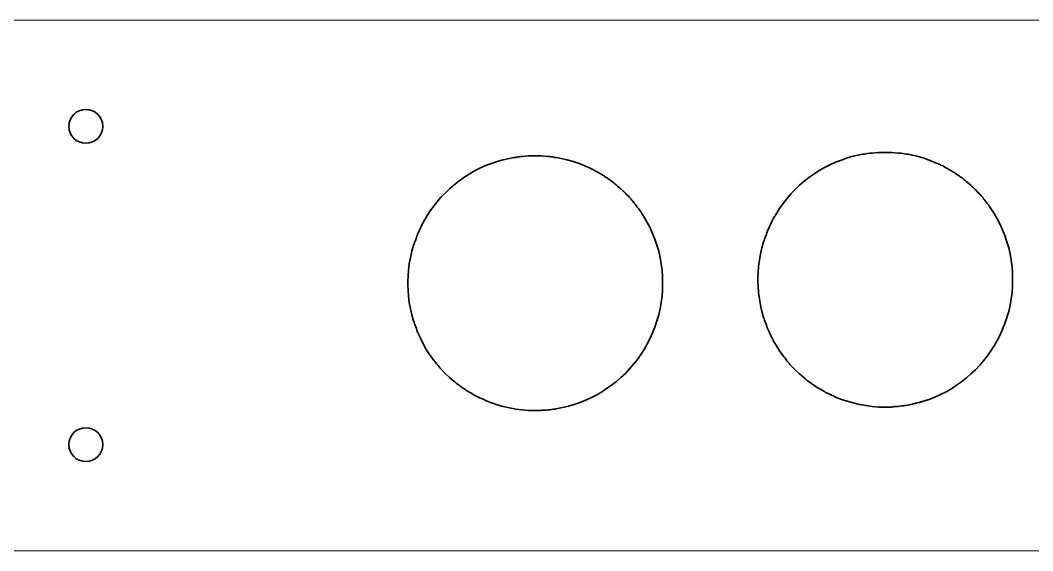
# Model space of a CAD drawing. Header units: millimetres. Extents: x 334 to 2107, y -1183 to 318.
# Drawn here: x 541 to 636.4, y 77.5 to 127.5 of the extents above; entities that cross this region are included whole.
import ezdxf

# ---------------------------------------------------------------- set-up
doc = ezdxf.new("R2010")
doc.units = ezdxf.units.MM
doc.header["$MEASUREMENT"] = 0
doc.layers.add('Layer 1', color=7, linetype='Continuous')

msp = doc.modelspace()

# ---------------------------------------------------------------- linework, layer by layer
at = {"layer": 'Layer 1', "color": 250, "lineweight": 18}
msp.add_lwpolyline([(363.2223, 77.5401), (731.2223, 77.5401), (731.2223, 127.5401), (363.2223, 127.5401), (363.2223, 77.5401)], close=True, dxfattribs=at)
at = {"layer": 'Layer 1', "lineweight": 35}
for points in [[(548.8224, 117.5401), (548.8224, 118.4238), (548.1061, 119.1401), (547.2224, 119.1401), (546.3387, 119.1401), (545.6224, 118.4238), (545.6224, 117.5401), (545.6224, 116.6564), (546.3387, 115.9401), (547.2224, 115.9401), (548.1061, 115.9401), (548.8224, 116.6564), (548.8224, 117.5401)], [(548.8224, 87.5401), (548.8224, 88.4238), (548.1061, 89.1401), (547.2224, 89.1401), (546.3387, 89.1401), (545.6224, 88.4238), (545.6224, 87.5401), (545.6224, 86.6564), (546.3387, 85.9401), (547.2224, 85.9401), (548.1061, 85.9401), (548.8224, 86.6564), (548.8224, 87.5401)]]:
    msp.add_open_spline(points, degree=3, knots=[0, 0, 0, 0, 0.25, 0.25, 0.25, 0.5, 0.5, 0.5, 0.75, 0.75, 0.75, 1, 1, 1, 1], dxfattribs=at)
at = {"layer": 'Layer 1', "color": 250, "lineweight": 35}
for points in [[(589.5753, 114.7554), (589.5753, 114.7554), (588.9348, 114.7554), (588.9348, 114.7554), (588.9348, 114.7554), (588.3343, 114.6953), (588.3343, 114.6953), (588.3343, 114.6953), (588.2143, 114.6953), (588.2143, 114.6953), (588.2143, 114.6953), (588.0741, 114.6753), (588.0741, 114.6753), (588.0741, 114.6753), (587.894, 114.6553), (587.894, 114.6553), (587.894, 114.6553), (587.7339, 114.6153), (587.7339, 114.6153), (587.7339, 114.6153), (587.5737, 114.5953), (587.5737, 114.5953), (587.5737, 114.5953), (587.4136, 114.5752), (587.4136, 114.5752), (587.4136, 114.5752), (587.2734, 114.5552), (587.2734, 114.5552), (587.2734, 114.5552), (587.1533, 114.5152), (587.1533, 114.5152), (587.1533, 114.5152), (586.5528, 114.3951), (586.5528, 114.3951), (586.5528, 114.3951), (585.9924, 114.235), (585.9924, 114.235), (585.9924, 114.235), (585.4519, 114.0348), (585.4519, 114.0348), (585.4519, 114.0348), (584.8914, 113.8346), (584.8914, 113.8346), (584.8914, 113.8346), (584.351, 113.5944), (584.351, 113.5944), (584.351, 113.5944), (583.8506, 113.3342), (583.8506, 113.3342), (583.8506, 113.3342), (583.3501, 113.034), (583.3501, 113.034), (583.3501, 113.034), (582.8497, 112.7137), (582.8497, 112.7137), (582.8497, 112.7137), (582.3693, 112.3734), (582.3693, 112.3734), (582.3693, 112.3734), (581.929, 112.0331), (581.929, 112.0331), (581.929, 112.0331), (581.4886, 111.6528), (581.4886, 111.6528), (581.4886, 111.6528), (581.0883, 111.2525), (581.0883, 111.2525), (581.0883, 111.2525), (580.6679, 110.8521), (580.6679, 110.8521), (580.6679, 110.8521), (580.2876, 110.3918), (580.2876, 110.3918), (580.2876, 110.3918), (579.9474, 109.9514), (579.9474, 109.9514), (579.9474, 109.9514), (579.607, 109.471), (579.607, 109.471), (579.607, 109.471), (579.3068, 108.9906), (579.3068, 108.9906), (579.3068, 108.9906), (579.2467, 108.8905), (579.2467, 108.8905), (579.2467, 108.8905), (579.1867, 108.7904), (579.1867, 108.7904), (579.1867, 108.7904), (579.1266, 108.7104), (579.1266, 108.7104), (579.1266, 108.7104), (579.0866, 108.6103), (579.0866, 108.6103), (579.0866, 108.6103), (579.0265, 108.5102), (579.0265, 108.5102), (579.0265, 108.5102), (578.9865, 108.4301), (578.9865, 108.4301), (578.9865, 108.4301), (578.9665, 108.4101), (578.9665, 108.4101), (578.9665, 108.4101), (578.9665, 108.3901), (578.9665, 108.3901), (578.9665, 108.3901), (578.9465, 108.3701), (578.9465, 108.3701), (578.9465, 108.3701), (578.9465, 108.3501), (578.9465, 108.3501), (578.9465, 108.3501), (578.9265, 108.3501), (578.9265, 108.3501), (578.9265, 108.3501), (578.9265, 108.33), (578.9265, 108.33), (578.9265, 108.33), (578.9064, 108.31), (578.9064, 108.31), (578.9064, 108.31), (578.9064, 108.29), (578.9064, 108.29), (578.9064, 108.29), (578.8864, 108.25), (578.8864, 108.25), (578.8864, 108.25), (578.8264, 108.1099), (578.8264, 108.1099), (578.8264, 108.1099), (578.7463, 107.9697), (578.7463, 107.9697), (578.7463, 107.9697), (578.6863, 107.8296), (578.6863, 107.8296), (578.6863, 107.8296), (578.6262, 107.6895), (578.6262, 107.6895), (578.6262, 107.6895), (578.5862, 107.5894), (578.5862, 107.5894), (578.5862, 107.5894), (578.5262, 107.4893), (578.5262, 107.4893), (578.5262, 107.4893), (578.5061, 107.4493), (578.5061, 107.4493), (578.5061, 107.4493), (578.4661, 107.3492), (578.4661, 107.3492), (578.4661, 107.3492), (578.4661, 107.3292), (578.4661, 107.3292), (578.4661, 107.3292), (578.406, 107.1891), (578.406, 107.1891), (578.406, 107.1891), (578.3661, 107.049), (578.3661, 107.049), (578.3661, 107.049), (578.3059, 106.8888), (578.3059, 106.8888), (578.3059, 106.8888), (578.2459, 106.7287), (578.2459, 106.7287), (578.2459, 106.7287), (578.1858, 106.5886), (578.1858, 106.5886), (578.1858, 106.5886), (578.1458, 106.4485), (578.1458, 106.4485), (578.1458, 106.4485), (578.1058, 106.3284), (578.1058, 106.3284), (578.1058, 106.3284), (577.9456, 105.7679), (577.9456, 105.7679), (577.9456, 105.7679), (577.8055, 105.1874), (577.8055, 105.1874), (577.8055, 105.1874), (577.7054, 104.5869), (577.7054, 104.5869), (577.7054, 104.5869), (577.6254, 103.9864), (577.6254, 103.9864), (577.6254, 103.9864), (577.5853, 103.3859), (577.5853, 103.3859), (577.5853, 103.3859), (577.5853, 103.2458), (577.5853, 103.2458), (577.5853, 103.2458), (577.5654, 103.1057), (577.5654, 103.1057), (577.5654, 103.1057), (577.5654, 102.9255), (577.5654, 102.9255), (577.5654, 102.9255), (577.5654, 102.7654), (577.5654, 102.7654), (577.5654, 102.7654), (577.5654, 102.5853), (577.5654, 102.5853), (577.5654, 102.5853), (577.5654, 102.4251), (577.5654, 102.4251), (577.5654, 102.4251), (577.5853, 102.285), (577.5853, 102.285), (577.5853, 102.285), (577.5853, 102.1449), (577.5853, 102.1449), (577.5853, 102.1449), (577.6254, 101.5444), (577.6254, 101.5444), (577.6254, 101.5444), (577.7054, 100.9439), (577.7054, 100.9439), (577.7054, 100.9439), (577.8055, 100.3434), (577.8055, 100.3434), (577.8055, 100.3434), (577.9456, 99.7629), (577.9456, 99.7629), (577.9456, 99.7629), (578.1058, 99.2024), (578.1058, 99.2024), (578.1058, 99.2024), (578.1458, 99.0823), (578.1458, 99.0823), (578.1458, 99.0823), (578.1858, 98.9422), (578.1858, 98.9422), (578.1858, 98.9422), (578.2459, 98.7821), (578.2459, 98.7821), (578.2459, 98.7821), (578.3059, 98.642), (578.3059, 98.642), (578.3059, 98.642), (578.3661, 98.4818), (578.3661, 98.4818), (578.3661, 98.4818), (578.406, 98.3417), (578.406, 98.3417), (578.406, 98.3417), (578.4461, 98.2416), (578.4461, 98.2416), (578.4461, 98.2416), (578.4861, 98.1416), (578.4861, 98.1416), (578.4861, 98.1416), (578.5061, 98.1215), (578.5061, 98.1215), (578.5061, 98.1215), (578.5061, 98.0815), (578.5061, 98.0815), (578.5061, 98.0815), (578.5262, 98.0615), (578.5262, 98.0615), (578.5262, 98.0615), (578.5262, 98.0415), (578.5262, 98.0415), (578.5262, 98.0415), (578.5461, 98.0014), (578.5461, 98.0014), (578.5461, 98.0014), (578.5662, 97.9814), (578.5662, 97.9814), (578.5662, 97.9814), (578.5662, 97.9614), (578.5662, 97.9614), (578.5662, 97.9614), (578.5862, 97.9414), (578.5862, 97.9414), (578.5862, 97.9414), (578.6262, 97.8413), (578.6262, 97.8413), (578.6262, 97.8413), (578.6863, 97.7012), (578.6863, 97.7012), (578.6863, 97.7012), (578.7463, 97.5611), (578.7463, 97.5611), (578.7463, 97.5611), (578.8264, 97.421), (578.8264, 97.421), (578.8264, 97.421), (578.8864, 97.2808), (578.8864, 97.2808), (578.8864, 97.2808), (578.9665, 97.1407), (578.9665, 97.1407), (578.9665, 97.1407), (579.0065, 97.0406), (579.0065, 97.0406), (579.0065, 97.0406), (579.3068, 96.5202), (579.3068, 96.5202), (579.3068, 96.5202), (579.607, 96.0398), (579.607, 96.0398), (579.607, 96.0398), (579.9474, 95.5794), (579.9474, 95.5794), (579.9474, 95.5794), (580.0274, 95.4793), (580.0274, 95.4793), (580.0274, 95.4793), (580.1075, 95.3793), (580.1075, 95.3793), (580.1075, 95.3793), (580.2075, 95.2592), (580.2075, 95.2592), (580.2075, 95.2592), (580.3076, 95.119), (580.3076, 95.119), (580.3076, 95.119), (580.4077, 94.9989), (580.4077, 94.9989), (580.4077, 94.9989), (580.5078, 94.8788), (580.5078, 94.8788), (580.5078, 94.8788), (580.5879, 94.7788), (580.5879, 94.7788), (580.5879, 94.7788), (580.6679, 94.6787), (580.6679, 94.6787), (580.6679, 94.6787), (581.0883, 94.2583), (581.0883, 94.2583), (581.0883, 94.2583), (581.4886, 93.878), (581.4886, 93.878), (581.4886, 93.878), (581.929, 93.4977), (581.929, 93.4977), (581.929, 93.4977), (582.029, 93.4176), (582.029, 93.4176), (582.029, 93.4176), (582.1291, 93.3376), (582.1291, 93.3376), (582.1291, 93.3376), (582.2492, 93.2375), (582.2492, 93.2375), (582.2492, 93.2375), (582.3893, 93.1374), (582.3893, 93.1374), (582.3893, 93.1374), (582.5094, 93.0573), (582.5094, 93.0573), (582.5094, 93.0573), (582.6496, 92.9572), (582.6496, 92.9572), (582.6496, 92.9572), (582.7496, 92.8772), (582.7496, 92.8772), (582.7496, 92.8772), (582.8497, 92.8171), (582.8497, 92.8171), (582.8497, 92.8171), (582.9699, 92.7371), (582.9699, 92.7371), (582.9699, 92.7371), (583.0699, 92.657), (583.0699, 92.657), (583.0699, 92.657), (583.21, 92.5769), (583.21, 92.5769), (583.21, 92.5769), (583.3501, 92.4969), (583.3501, 92.4969), (583.3501, 92.4969), (583.4903, 92.4168), (583.4903, 92.4168), (583.4903, 92.4168), (583.6304, 92.3367), (583.6304, 92.3367), (583.6304, 92.3367), (583.7104, 92.2767), (583.7104, 92.2767), (583.7104, 92.2767), (583.7905, 92.2366), (583.7905, 92.2366), (583.7905, 92.2366), (583.8906, 92.1766), (583.8906, 92.1766), (583.8906, 92.1766), (583.9506, 92.1366), (583.9506, 92.1366), (583.9506, 92.1366), (584.0908, 92.0765), (584.0908, 92.0765), (584.0908, 92.0765), (584.2109, 92.0165), (584.2109, 92.0165), (584.2109, 92.0165), (584.371, 91.9364), (584.371, 91.9364), (584.371, 91.9364), (584.5111, 91.8763), (584.5111, 91.8763), (584.5111, 91.8763), (584.6512, 91.8163), (584.6512, 91.8163), (584.6512, 91.8163), (584.7913, 91.7562), (584.7913, 91.7562), (584.7913, 91.7562), (584.8914, 91.6962), (584.8914, 91.6962), (584.8914, 91.6962), (585.4519, 91.476), (585.4519, 91.476), (585.4519, 91.476), (585.9924, 91.2959), (585.9924, 91.2959), (585.9924, 91.2959), (586.5528, 91.1357), (586.5528, 91.1357), (586.5528, 91.1357), (587.1533, 90.9956), (587.1533, 90.9956), (587.1533, 90.9956), (587.7339, 90.8955), (587.7339, 90.8955), (587.7339, 90.8955), (588.3343, 90.8155), (588.3343, 90.8155), (588.3343, 90.8155), (588.9348, 90.7554), (588.9348, 90.7554), (588.9348, 90.7554), (589.0749, 90.7554), (589.0749, 90.7554), (589.0749, 90.7554), (589.235, 90.7554), (589.235, 90.7554), (589.235, 90.7554), (589.3952, 90.7554), (589.3952, 90.7554), (589.3952, 90.7554), (589.5553, 90.7554), (589.5553, 90.7554), (589.5553, 90.7554), (589.7355, 90.7554), (589.7355, 90.7554), (589.7355, 90.7554), (589.8956, 90.7554), (589.8956, 90.7554), (589.8956, 90.7554), (589.9957, 90.7554), (589.9957, 90.7554), (589.9957, 90.7554), (590.1159, 90.7554), (590.1159, 90.7554), (590.1159, 90.7554), (590.2159, 90.7754), (590.2159, 90.7754), (590.2159, 90.7754), (590.276, 90.7754), (590.276, 90.7754), (590.276, 90.7754), (590.396, 90.7754), (590.396, 90.7754), (590.396, 90.7754), (590.4561, 90.7954), (590.4561, 90.7954), (590.4561, 90.7954), (590.6162, 90.7954), (590.6162, 90.7954), (590.6162, 90.7954), (590.7963, 90.8155), (590.7963, 90.8155), (590.7963, 90.8155), (590.9565, 90.8355), (590.9565, 90.8355), (590.9565, 90.8355), (591.1166, 90.8555), (591.1166, 90.8555), (591.1166, 90.8555), (591.2767, 90.8755), (591.2767, 90.8755), (591.2767, 90.8755), (591.3969, 90.8955), (591.3969, 90.8955), (591.3969, 90.8955), (591.4969, 90.8955), (591.4969, 90.8955), (591.4969, 90.8955), (591.5169, 90.9155), (591.5169, 90.9155), (591.5169, 90.9155), (591.6571, 90.9356), (591.6571, 90.9356), (591.6571, 90.9356), (591.8172, 90.9756), (591.8172, 90.9756), (591.8172, 90.9756), (591.9773, 90.9956), (591.9773, 90.9956), (591.9773, 90.9956), (592.1375, 91.0356), (592.1375, 91.0356), (592.1375, 91.0356), (592.2976, 91.0757), (592.2976, 91.0757), (592.2976, 91.0757), (592.4177, 91.0957), (592.4177, 91.0957), (592.4177, 91.0957), (592.5378, 91.1357), (592.5378, 91.1357), (592.5378, 91.1357), (592.6979, 91.1758), (592.6979, 91.1758), (592.6979, 91.1758), (592.798, 91.1958), (592.798, 91.1958), (592.798, 91.1958), (592.9181, 91.2358), (592.9181, 91.2358), (592.9181, 91.2358), (593.0182, 91.2558), (593.0182, 91.2558), (593.0182, 91.2558), (593.1384, 91.2959), (593.1384, 91.2959), (593.1384, 91.2959), (593.6988, 91.476), (593.6988, 91.476), (593.6988, 91.476), (594.2392, 91.6962), (594.2392, 91.6962), (594.2392, 91.6962), (594.7596, 91.9364), (594.7596, 91.9364), (594.7596, 91.9364), (595.3001, 92.1966), (595.3001, 92.1966), (595.3001, 92.1966), (595.8005, 92.4768), (595.8005, 92.4768), (595.8005, 92.4768), (596.2809, 92.8171), (596.2809, 92.8171), (596.2809, 92.8171), (596.7413, 93.1374), (596.7413, 93.1374), (596.7413, 93.1374), (597.2217, 93.4977), (597.2217, 93.4977), (597.2217, 93.4977), (597.6421, 93.878), (597.6421, 93.878), (597.6421, 93.878), (598.0625, 94.2583), (598.0625, 94.2583), (598.0625, 94.2583), (598.4627, 94.6787), (598.4627, 94.6787), (598.4627, 94.6787), (598.823, 95.119), (598.823, 95.119), (598.823, 95.119), (599.2034, 95.5794), (599.2034, 95.5794), (599.2034, 95.5794), (599.5236, 96.0398), (599.5236, 96.0398), (599.5236, 96.0398), (599.8439, 96.5202), (599.8439, 96.5202), (599.8439, 96.5202), (600.1242, 97.0406), (600.1242, 97.0406), (600.1242, 97.0406), (600.3843, 97.5611), (600.3843, 97.5611), (600.3843, 97.5611), (600.6245, 98.0815), (600.6245, 98.0815), (600.6245, 98.0815), (600.8447, 98.622), (600.8447, 98.622), (600.8447, 98.622), (601.0249, 99.2024), (601.0249, 99.2024), (601.0249, 99.2024), (601.205, 99.7629), (601.205, 99.7629), (601.205, 99.7629), (601.3451, 100.3434), (601.3451, 100.3434), (601.3451, 100.3434), (601.4452, 100.9439), (601.4452, 100.9439), (601.4452, 100.9439), (601.5253, 101.5444), (601.5253, 101.5444), (601.5253, 101.5444), (601.5654, 102.1449), (601.5654, 102.1449), (601.5654, 102.1449), (601.5654, 102.285), (601.5654, 102.285), (601.5654, 102.285), (601.5654, 102.4251), (601.5654, 102.4251), (601.5654, 102.4251), (601.5654, 102.5853), (601.5654, 102.5853), (601.5654, 102.5853), (601.5654, 102.7654), (601.5654, 102.7654), (601.5654, 102.7654), (601.5654, 102.9255), (601.5654, 102.9255), (601.5654, 102.9255), (601.5654, 103.1057), (601.5654, 103.1057), (601.5654, 103.1057), (601.5654, 103.2458), (601.5654, 103.2458), (601.5654, 103.2458), (601.5654, 103.3859), (601.5654, 103.3859), (601.5654, 103.3859), (601.5253, 103.9864), (601.5253, 103.9864), (601.5253, 103.9864), (601.4452, 104.5869), (601.4452, 104.5869), (601.4452, 104.5869), (601.3451, 105.1874), (601.3451, 105.1874), (601.3451, 105.1874), (601.205, 105.7679), (601.205, 105.7679), (601.205, 105.7679), (601.0249, 106.3284), (601.0249, 106.3284), (601.0249, 106.3284), (600.8447, 106.9089), (600.8447, 106.9089), (600.8447, 106.9089), (600.6245, 107.4493), (600.6245, 107.4493), (600.6245, 107.4493), (600.3843, 107.9697), (600.3843, 107.9697), (600.3843, 107.9697), (600.1242, 108.4902), (600.1242, 108.4902), (600.1242, 108.4902), (599.8439, 108.9906), (599.8439, 108.9906), (599.8439, 108.9906), (599.5236, 109.471), (599.5236, 109.471), (599.5236, 109.471), (599.4436, 109.5711), (599.4436, 109.5711), (599.4436, 109.5711), (599.3635, 109.6912), (599.3635, 109.6912), (599.3635, 109.6912), (599.2834, 109.8113), (599.2834, 109.8113), (599.2834, 109.8113), (599.1833, 109.9314), (599.1833, 109.9314), (599.1833, 109.9314), (599.0833, 110.0715), (599.0833, 110.0715), (599.0833, 110.0715), (598.9832, 110.1916), (598.9832, 110.1916), (598.9832, 110.1916), (598.9031, 110.3117), (598.9031, 110.3117), (598.9031, 110.3117), (598.823, 110.3918), (598.823, 110.3918), (598.823, 110.3918), (598.763, 110.4918), (598.763, 110.4918), (598.763, 110.4918), (598.6629, 110.5919), (598.6629, 110.5919), (598.6629, 110.5919), (598.5628, 110.712), (598.5628, 110.712), (598.5628, 110.712), (598.4627, 110.8321), (598.4627, 110.8321), (598.4627, 110.8321), (598.3426, 110.9522), (598.3426, 110.9522), (598.3426, 110.9522), (598.2426, 111.0523), (598.2426, 111.0523), (598.2426, 111.0523), (598.1825, 111.1324), (598.1825, 111.1324), (598.1825, 111.1324), (598.1024, 111.2124), (598.1024, 111.2124), (598.1024, 111.2124), (598.1024, 111.2124), (598.1024, 111.2124), (598.1024, 111.2124), (598.0824, 111.2325), (598.0824, 111.2325), (598.0824, 111.2325), (598.0625, 111.2325), (598.0625, 111.2325), (598.0625, 111.2325), (598.0424, 111.2525), (598.0424, 111.2525), (598.0424, 111.2525), (598.0224, 111.2725), (598.0224, 111.2725), (598.0224, 111.2725), (598.0224, 111.2925), (598.0224, 111.2925), (598.0224, 111.2925), (598.0024, 111.3125), (598.0024, 111.3125), (598.0024, 111.3125), (597.9823, 111.3325), (597.9823, 111.3325), (597.9823, 111.3325), (597.9023, 111.3926), (597.9023, 111.3926), (597.9023, 111.3926), (597.8222, 111.4727), (597.8222, 111.4727), (597.8222, 111.4727), (597.7422, 111.5527), (597.7422, 111.5527), (597.7422, 111.5527), (597.6621, 111.6328), (597.6621, 111.6328), (597.6621, 111.6328), (597.5821, 111.6928), (597.5821, 111.6928), (597.5821, 111.6928), (597.542, 111.7329), (597.542, 111.7329), (597.542, 111.7329), (597.4619, 111.8129), (597.4619, 111.8129), (597.4619, 111.8129), (597.4419, 111.8129), (597.4419, 111.8129), (597.4419, 111.8129), (597.3218, 111.913), (597.3218, 111.913), (597.3218, 111.913), (597.2017, 112.0131), (597.2017, 112.0131), (597.2017, 112.0131), (597.0816, 112.1332), (597.0816, 112.1332), (597.0816, 112.1332), (596.9615, 112.2133), (596.9615, 112.2133), (596.9615, 112.2133), (596.8414, 112.3134), (596.8414, 112.3134), (596.8414, 112.3134), (596.7413, 112.3734), (596.7413, 112.3734), (596.7413, 112.3734), (596.6412, 112.4535), (596.6412, 112.4535), (596.6412, 112.4535), (596.5411, 112.5335), (596.5411, 112.5335), (596.5411, 112.5335), (596.401, 112.6136), (596.401, 112.6136), (596.401, 112.6136), (596.2809, 112.7137), (596.2809, 112.7137), (596.2809, 112.7137), (596.1408, 112.7938), (596.1408, 112.7938), (596.1408, 112.7938), (596.0207, 112.8938), (596.0207, 112.8938), (596.0207, 112.8938), (595.9406, 112.9339), (595.9406, 112.9339), (595.9406, 112.9339), (595.8406, 112.9939), (595.8406, 112.9939), (595.8406, 112.9939), (595.7405, 113.054), (595.7405, 113.054), (595.7405, 113.054), (595.7004, 113.094), (595.7004, 113.094), (595.7004, 113.094), (595.5603, 113.1541), (595.5603, 113.1541), (595.5603, 113.1541), (595.4202, 113.2341), (595.4202, 113.2341), (595.4202, 113.2341), (595.2801, 113.3142), (595.2801, 113.3142), (595.2801, 113.3142), (595.14, 113.3943), (595.14, 113.3943), (595.14, 113.3943), (594.9998, 113.4743), (594.9998, 113.4743), (594.9998, 113.4743), (594.9198, 113.5144), (594.9198, 113.5144), (594.9198, 113.5144), (594.8197, 113.5544), (594.8197, 113.5544), (594.8197, 113.5544), (594.7997, 113.5744), (594.7997, 113.5744), (594.7997, 113.5744), (594.7797, 113.5944), (594.7797, 113.5944), (594.7797, 113.5944), (594.7396, 113.5944), (594.7396, 113.5944), (594.7396, 113.5944), (594.7197, 113.6144), (594.7197, 113.6144), (594.7197, 113.6144), (594.6796, 113.6345), (594.6796, 113.6345), (594.6796, 113.6345), (594.6596, 113.6345), (594.6596, 113.6345), (594.6596, 113.6345), (594.6395, 113.6545), (594.6395, 113.6545), (594.6395, 113.6545), (594.5995, 113.6545), (594.5995, 113.6545), (594.5995, 113.6545), (594.5194, 113.6945), (594.5194, 113.6945), (594.5194, 113.6945), (594.3793, 113.7546), (594.3793, 113.7546), (594.3793, 113.7546), (594.2392, 113.8146), (594.2392, 113.8146), (594.2392, 113.8146), (594.0791, 113.8747), (594.0791, 113.8747), (594.0791, 113.8747), (593.939, 113.9347), (593.939, 113.9347), (593.939, 113.9347), (593.7988, 113.9948), (593.7988, 113.9948), (593.7988, 113.9948), (593.6988, 114.0348), (593.6988, 114.0348), (593.6988, 114.0348), (593.1384, 114.235), (593.1384, 114.235), (593.1384, 114.235), (592.5578, 114.3951), (592.5578, 114.3951), (592.5578, 114.3951), (591.9973, 114.5152), (591.9973, 114.5152), (591.9973, 114.5152), (591.8772, 114.5552), (591.8772, 114.5552), (591.8772, 114.5552), (591.7171, 114.5752), (591.7171, 114.5752), (591.7171, 114.5752), (591.557, 114.5953), (591.557, 114.5953), (591.557, 114.5953), (591.3969, 114.6153), (591.3969, 114.6153), (591.3969, 114.6153), (591.2368, 114.6553), (591.2368, 114.6553), (591.2368, 114.6553), (591.0767, 114.6753), (591.0767, 114.6753), (591.0767, 114.6753), (590.9365, 114.6953), (590.9365, 114.6953), (590.9365, 114.6953), (590.7963, 114.6953), (590.7963, 114.6953), (590.7963, 114.6953), (590.1758, 114.7554), (590.1758, 114.7554), (590.1758, 114.7554), (589.5753, 114.7554), (589.5753, 114.7554)], [(622.5544, 115.0857), (622.5544, 115.0857), (621.9139, 115.0857), (621.9139, 115.0857), (621.9139, 115.0857), (621.3134, 115.0256), (621.3134, 115.0256), (621.3134, 115.0256), (621.1934, 115.0256), (621.1934, 115.0256), (621.1934, 115.0256), (621.0532, 115.0056), (621.0532, 115.0056), (621.0532, 115.0056), (620.8731, 114.9856), (620.8731, 114.9856), (620.8731, 114.9856), (620.713, 114.9456), (620.713, 114.9456), (620.713, 114.9456), (620.5528, 114.9256), (620.5528, 114.9256), (620.5528, 114.9256), (620.3927, 114.9055), (620.3927, 114.9055), (620.3927, 114.9055), (620.2525, 114.8855), (620.2525, 114.8855), (620.2525, 114.8855), (620.1324, 114.8455), (620.1324, 114.8455), (620.1324, 114.8455), (619.5319, 114.7254), (619.5319, 114.7254), (619.5319, 114.7254), (618.9715, 114.5653), (618.9715, 114.5653), (618.9715, 114.5653), (618.431, 114.3651), (618.431, 114.3651), (618.431, 114.3651), (617.8705, 114.1649), (617.8705, 114.1649), (617.8705, 114.1649), (617.3301, 113.9247), (617.3301, 113.9247), (617.3301, 113.9247), (616.8297, 113.6645), (616.8297, 113.6645), (616.8297, 113.6645), (616.3292, 113.3643), (616.3292, 113.3643), (616.3292, 113.3643), (615.8288, 113.044), (615.8288, 113.044), (615.8288, 113.044), (615.3484, 112.7037), (615.3484, 112.7037), (615.3484, 112.7037), (614.9081, 112.3634), (614.9081, 112.3634), (614.9081, 112.3634), (614.4677, 111.9831), (614.4677, 111.9831), (614.4677, 111.9831), (614.0674, 111.5828), (614.0674, 111.5828), (614.0674, 111.5828), (613.647, 111.1824), (613.647, 111.1824), (613.647, 111.1824), (613.2667, 110.7221), (613.2667, 110.7221), (613.2667, 110.7221), (612.9265, 110.2817), (612.9265, 110.2817), (612.9265, 110.2817), (612.5861, 109.8013), (612.5861, 109.8013), (612.5861, 109.8013), (612.2859, 109.3209), (612.2859, 109.3209), (612.2859, 109.3209), (612.2258, 109.2208), (612.2258, 109.2208), (612.2258, 109.2208), (612.1658, 109.1207), (612.1658, 109.1207), (612.1658, 109.1207), (612.1057, 109.0407), (612.1057, 109.0407), (612.1057, 109.0407), (612.0657, 108.9406), (612.0657, 108.9406), (612.0657, 108.9406), (612.0056, 108.8405), (612.0056, 108.8405), (612.0056, 108.8405), (611.9656, 108.7604), (611.9656, 108.7604), (611.9656, 108.7604), (611.9456, 108.7404), (611.9456, 108.7404), (611.9456, 108.7404), (611.9456, 108.7204), (611.9456, 108.7204), (611.9456, 108.7204), (611.9256, 108.7004), (611.9256, 108.7004), (611.9256, 108.7004), (611.9256, 108.6804), (611.9256, 108.6804), (611.9256, 108.6804), (611.9056, 108.6804), (611.9056, 108.6804), (611.9056, 108.6804), (611.9056, 108.6603), (611.9056, 108.6603), (611.9056, 108.6603), (611.8855, 108.6403), (611.8855, 108.6403), (611.8855, 108.6403), (611.8855, 108.6203), (611.8855, 108.6203), (611.8855, 108.6203), (611.8655, 108.5803), (611.8655, 108.5803), (611.8655, 108.5803), (611.8055, 108.4402), (611.8055, 108.4402), (611.8055, 108.4402), (611.7254, 108.3), (611.7254, 108.3), (611.7254, 108.3), (611.6654, 108.1599), (611.6654, 108.1599), (611.6654, 108.1599), (611.6053, 108.0198), (611.6053, 108.0198), (611.6053, 108.0198), (611.5653, 107.9197), (611.5653, 107.9197), (611.5653, 107.9197), (611.5053, 107.8196), (611.5053, 107.8196), (611.5053, 107.8196), (611.4852, 107.7796), (611.4852, 107.7796), (611.4852, 107.7796), (611.4452, 107.6795), (611.4452, 107.6795), (611.4452, 107.6795), (611.4452, 107.6595), (611.4452, 107.6595), (611.4452, 107.6595), (611.3851, 107.5194), (611.3851, 107.5194), (611.3851, 107.5194), (611.3452, 107.3793), (611.3452, 107.3793), (611.3452, 107.3793), (611.285, 107.2191), (611.285, 107.2191), (611.285, 107.2191), (611.225, 107.059), (611.225, 107.059), (611.225, 107.059), (611.1649, 106.9189), (611.1649, 106.9189), (611.1649, 106.9189), (611.1249, 106.7788), (611.1249, 106.7788), (611.1249, 106.7788), (611.0849, 106.6587), (611.0849, 106.6587), (611.0849, 106.6587), (610.9247, 106.0982), (610.9247, 106.0982), (610.9247, 106.0982), (610.7846, 105.5177), (610.7846, 105.5177), (610.7846, 105.5177), (610.6845, 104.9172), (610.6845, 104.9172), (610.6845, 104.9172), (610.6045, 104.3167), (610.6045, 104.3167), (610.6045, 104.3167), (610.5644, 103.7162), (610.5644, 103.7162), (610.5644, 103.7162), (610.5644, 103.5761), (610.5644, 103.5761), (610.5644, 103.5761), (610.5445, 103.436), (610.5445, 103.436), (610.5445, 103.436), (610.5445, 103.2558), (610.5445, 103.2558), (610.5445, 103.2558), (610.5445, 103.0957), (610.5445, 103.0957), (610.5445, 103.0957), (610.5445, 102.9156), (610.5445, 102.9156), (610.5445, 102.9156), (610.5445, 102.7554), (610.5445, 102.7554), (610.5445, 102.7554), (610.5644, 102.6153), (610.5644, 102.6153), (610.5644, 102.6153), (610.5644, 102.4752), (610.5644, 102.4752), (610.5644, 102.4752), (610.6045, 101.8747), (610.6045, 101.8747), (610.6045, 101.8747), (610.6845, 101.2742), (610.6845, 101.2742), (610.6845, 101.2742), (610.7846, 100.6737), (610.7846, 100.6737), (610.7846, 100.6737), (610.9247, 100.0932), (610.9247, 100.0932), (610.9247, 100.0932), (611.0849, 99.5327), (611.0849, 99.5327), (611.0849, 99.5327), (611.1249, 99.4126), (611.1249, 99.4126), (611.1249, 99.4126), (611.1649, 99.2725), (611.1649, 99.2725), (611.1649, 99.2725), (611.225, 99.1124), (611.225, 99.1124), (611.225, 99.1124), (611.285, 98.9723), (611.285, 98.9723), (611.285, 98.9723), (611.3452, 98.8121), (611.3452, 98.8121), (611.3452, 98.8121), (611.3851, 98.672), (611.3851, 98.672), (611.3851, 98.672), (611.4252, 98.5719), (611.4252, 98.5719), (611.4252, 98.5719), (611.4652, 98.4719), (611.4652, 98.4719), (611.4652, 98.4719), (611.4852, 98.4518), (611.4852, 98.4518), (611.4852, 98.4518), (611.4852, 98.4118), (611.4852, 98.4118), (611.4852, 98.4118), (611.5053, 98.3918), (611.5053, 98.3918), (611.5053, 98.3918), (611.5053, 98.3718), (611.5053, 98.3718), (611.5053, 98.3718), (611.5252, 98.3317), (611.5252, 98.3317), (611.5252, 98.3317), (611.5453, 98.3117), (611.5453, 98.3117), (611.5453, 98.3117), (611.5453, 98.2917), (611.5453, 98.2917), (611.5453, 98.2917), (611.5653, 98.2717), (611.5653, 98.2717), (611.5653, 98.2717), (611.6053, 98.1716), (611.6053, 98.1716), (611.6053, 98.1716), (611.6654, 98.0315), (611.6654, 98.0315), (611.6654, 98.0315), (611.7254, 97.8914), (611.7254, 97.8914), (611.7254, 97.8914), (611.8055, 97.7513), (611.8055, 97.7513), (611.8055, 97.7513), (611.8655, 97.6111), (611.8655, 97.6111), (611.8655, 97.6111), (611.9456, 97.471), (611.9456, 97.471), (611.9456, 97.471), (611.9856, 97.3709), (611.9856, 97.3709), (611.9856, 97.3709), (612.2859, 96.8505), (612.2859, 96.8505), (612.2859, 96.8505), (612.5861, 96.3701), (612.5861, 96.3701), (612.5861, 96.3701), (612.9265, 95.9097), (612.9265, 95.9097), (612.9265, 95.9097), (613.0065, 95.8096), (613.0065, 95.8096), (613.0065, 95.8096), (613.0866, 95.7096), (613.0866, 95.7096), (613.0866, 95.7096), (613.1866, 95.5895), (613.1866, 95.5895), (613.1866, 95.5895), (613.2867, 95.4493), (613.2867, 95.4493), (613.2867, 95.4493), (613.3868, 95.3292), (613.3868, 95.3292), (613.3868, 95.3292), (613.4869, 95.2091), (613.4869, 95.2091), (613.4869, 95.2091), (613.567, 95.1091), (613.567, 95.1091), (613.567, 95.1091), (613.647, 95.009), (613.647, 95.009), (613.647, 95.009), (614.0674, 94.5886), (614.0674, 94.5886), (614.0674, 94.5886), (614.4677, 94.2083), (614.4677, 94.2083), (614.4677, 94.2083), (614.9081, 93.828), (614.9081, 93.828), (614.9081, 93.828), (615.0081, 93.7479), (615.0081, 93.7479), (615.0081, 93.7479), (615.1082, 93.6679), (615.1082, 93.6679), (615.1082, 93.6679), (615.2283, 93.5678), (615.2283, 93.5678), (615.2283, 93.5678), (615.3684, 93.4677), (615.3684, 93.4677), (615.3684, 93.4677), (615.4885, 93.3876), (615.4885, 93.3876), (615.4885, 93.3876), (615.6287, 93.2875), (615.6287, 93.2875), (615.6287, 93.2875), (615.7287, 93.2075), (615.7287, 93.2075), (615.7287, 93.2075), (615.8288, 93.1474), (615.8288, 93.1474), (615.8288, 93.1474), (615.949, 93.0674), (615.949, 93.0674), (615.949, 93.0674), (616.049, 92.9873), (616.049, 92.9873), (616.049, 92.9873), (616.1891, 92.9072), (616.1891, 92.9072), (616.1891, 92.9072), (616.3292, 92.8272), (616.3292, 92.8272), (616.3292, 92.8272), (616.4694, 92.7471), (616.4694, 92.7471), (616.4694, 92.7471), (616.6095, 92.667), (616.6095, 92.667), (616.6095, 92.667), (616.6895, 92.607), (616.6895, 92.607), (616.6895, 92.607), (616.7696, 92.5669), (616.7696, 92.5669), (616.7696, 92.5669), (616.8697, 92.5069), (616.8697, 92.5069), (616.8697, 92.5069), (616.9297, 92.4669), (616.9297, 92.4669), (616.9297, 92.4669), (617.0699, 92.4068), (617.0699, 92.4068), (617.0699, 92.4068), (617.19, 92.3468), (617.19, 92.3468), (617.19, 92.3468), (617.3501, 92.2667), (617.3501, 92.2667), (617.3501, 92.2667), (617.4902, 92.2066), (617.4902, 92.2066), (617.4902, 92.2066), (617.6303, 92.1466), (617.6303, 92.1466), (617.6303, 92.1466), (617.7704, 92.0865), (617.7704, 92.0865), (617.7704, 92.0865), (617.8705, 92.0265), (617.8705, 92.0265), (617.8705, 92.0265), (618.431, 91.8063), (618.431, 91.8063), (618.431, 91.8063), (618.9715, 91.6262), (618.9715, 91.6262), (618.9715, 91.6262), (619.5319, 91.466), (619.5319, 91.466), (619.5319, 91.466), (620.1324, 91.3259), (620.1324, 91.3259), (620.1324, 91.3259), (620.713, 91.2258), (620.713, 91.2258), (620.713, 91.2258), (621.3134, 91.1458), (621.3134, 91.1458), (621.3134, 91.1458), (621.9139, 91.0857), (621.9139, 91.0857), (621.9139, 91.0857), (622.054, 91.0857), (622.054, 91.0857), (622.054, 91.0857), (622.2141, 91.0857), (622.2141, 91.0857), (622.2141, 91.0857), (622.3743, 91.0857), (622.3743, 91.0857), (622.3743, 91.0857), (622.5344, 91.0857), (622.5344, 91.0857), (622.5344, 91.0857), (622.7146, 91.0857), (622.7146, 91.0857), (622.7146, 91.0857), (622.8747, 91.0857), (622.8747, 91.0857), (622.8747, 91.0857), (622.9748, 91.0857), (622.9748, 91.0857), (622.9748, 91.0857), (623.095, 91.0857), (623.095, 91.0857), (623.095, 91.0857), (623.195, 91.1057), (623.195, 91.1057), (623.195, 91.1057), (623.2551, 91.1057), (623.2551, 91.1057), (623.2551, 91.1057), (623.3751, 91.1057), (623.3751, 91.1057), (623.3751, 91.1057), (623.4352, 91.1257), (623.4352, 91.1257), (623.4352, 91.1257), (623.5953, 91.1257), (623.5953, 91.1257), (623.5953, 91.1257), (623.7754, 91.1458), (623.7754, 91.1458), (623.7754, 91.1458), (623.9356, 91.1658), (623.9356, 91.1658), (623.9356, 91.1658), (624.0957, 91.1858), (624.0957, 91.1858), (624.0957, 91.1858), (624.2558, 91.2058), (624.2558, 91.2058), (624.2558, 91.2058), (624.376, 91.2258), (624.376, 91.2258), (624.376, 91.2258), (624.476, 91.2258), (624.476, 91.2258), (624.476, 91.2258), (624.496, 91.2458), (624.496, 91.2458), (624.496, 91.2458), (624.6362, 91.2659), (624.6362, 91.2659), (624.6362, 91.2659), (624.7963, 91.3059), (624.7963, 91.3059), (624.7963, 91.3059), (624.9564, 91.3259), (624.9564, 91.3259), (624.9564, 91.3259), (625.1166, 91.3659), (625.1166, 91.3659), (625.1166, 91.3659), (625.2767, 91.406), (625.2767, 91.406), (625.2767, 91.406), (625.3968, 91.426), (625.3968, 91.426), (625.3968, 91.426), (625.5169, 91.466), (625.5169, 91.466), (625.5169, 91.466), (625.677, 91.5061), (625.677, 91.5061), (625.677, 91.5061), (625.7771, 91.5261), (625.7771, 91.5261), (625.7771, 91.5261), (625.8972, 91.5661), (625.8972, 91.5661), (625.8972, 91.5661), (625.9973, 91.5861), (625.9973, 91.5861), (625.9973, 91.5861), (626.1175, 91.6262), (626.1175, 91.6262), (626.1175, 91.6262), (626.6779, 91.8063), (626.6779, 91.8063), (626.6779, 91.8063), (627.2183, 92.0265), (627.2183, 92.0265), (627.2183, 92.0265), (627.7387, 92.2667), (627.7387, 92.2667), (627.7387, 92.2667), (628.2792, 92.5269), (628.2792, 92.5269), (628.2792, 92.5269), (628.7796, 92.8071), (628.7796, 92.8071), (628.7796, 92.8071), (629.26, 93.1474), (629.26, 93.1474), (629.26, 93.1474), (629.7204, 93.4677), (629.7204, 93.4677), (629.7204, 93.4677), (630.2008, 93.828), (630.2008, 93.828), (630.2008, 93.828), (630.6212, 94.2083), (630.6212, 94.2083), (630.6212, 94.2083), (631.0416, 94.5886), (631.0416, 94.5886), (631.0416, 94.5886), (631.4418, 95.009), (631.4418, 95.009), (631.4418, 95.009), (631.8021, 95.4493), (631.8021, 95.4493), (631.8021, 95.4493), (632.1825, 95.9097), (632.1825, 95.9097), (632.1825, 95.9097), (632.5027, 96.3701), (632.5027, 96.3701), (632.5027, 96.3701), (632.823, 96.8505), (632.823, 96.8505), (632.823, 96.8505), (633.1033, 97.3709), (633.1033, 97.3709), (633.1033, 97.3709), (633.3634, 97.8914), (633.3634, 97.8914), (633.3634, 97.8914), (633.6036, 98.4118), (633.6036, 98.4118), (633.6036, 98.4118), (633.8238, 98.9523), (633.8238, 98.9523), (633.8238, 98.9523), (634.004, 99.5327), (634.004, 99.5327), (634.004, 99.5327), (634.1841, 100.0932), (634.1841, 100.0932), (634.1841, 100.0932), (634.3242, 100.6737), (634.3242, 100.6737), (634.3242, 100.6737), (634.4243, 101.2742), (634.4243, 101.2742), (634.4243, 101.2742), (634.5044, 101.8747), (634.5044, 101.8747), (634.5044, 101.8747), (634.5445, 102.4752), (634.5445, 102.4752), (634.5445, 102.4752), (634.5445, 102.6153), (634.5445, 102.6153), (634.5445, 102.6153), (634.5445, 102.7554), (634.5445, 102.7554), (634.5445, 102.7554), (634.5445, 102.9156), (634.5445, 102.9156), (634.5445, 102.9156), (634.5445, 103.0957), (634.5445, 103.0957), (634.5445, 103.0957), (634.5445, 103.2558), (634.5445, 103.2558), (634.5445, 103.2558), (634.5445, 103.436), (634.5445, 103.436), (634.5445, 103.436), (634.5445, 103.5761), (634.5445, 103.5761), (634.5445, 103.5761), (634.5445, 103.7162), (634.5445, 103.7162), (634.5445, 103.7162), (634.5044, 104.3167), (634.5044, 104.3167), (634.5044, 104.3167), (634.4243, 104.9172), (634.4243, 104.9172), (634.4243, 104.9172), (634.3242, 105.5177), (634.3242, 105.5177), (634.3242, 105.5177), (634.1841, 106.0982), (634.1841, 106.0982), (634.1841, 106.0982), (634.004, 106.6587), (634.004, 106.6587), (634.004, 106.6587), (633.8238, 107.2392), (633.8238, 107.2392), (633.8238, 107.2392), (633.6036, 107.7796), (633.6036, 107.7796), (633.6036, 107.7796), (633.3634, 108.3), (633.3634, 108.3), (633.3634, 108.3), (633.1033, 108.8205), (633.1033, 108.8205), (633.1033, 108.8205), (632.823, 109.3209), (632.823, 109.3209), (632.823, 109.3209), (632.5027, 109.8013), (632.5027, 109.8013), (632.5027, 109.8013), (632.4227, 109.9014), (632.4227, 109.9014), (632.4227, 109.9014), (632.3426, 110.0215), (632.3426, 110.0215), (632.3426, 110.0215), (632.2625, 110.1416), (632.2625, 110.1416), (632.2625, 110.1416), (632.1624, 110.2617), (632.1624, 110.2617), (632.1624, 110.2617), (632.0624, 110.4018), (632.0624, 110.4018), (632.0624, 110.4018), (631.9623, 110.5219), (631.9623, 110.5219), (631.9623, 110.5219), (631.8822, 110.642), (631.8822, 110.642), (631.8822, 110.642), (631.8021, 110.7221), (631.8021, 110.7221), (631.8021, 110.7221), (631.7421, 110.8221), (631.7421, 110.8221), (631.7421, 110.8221), (631.642, 110.9222), (631.642, 110.9222), (631.642, 110.9222), (631.5419, 111.0423), (631.5419, 111.0423), (631.5419, 111.0423), (631.4418, 111.1624), (631.4418, 111.1624), (631.4418, 111.1624), (631.3217, 111.2825), (631.3217, 111.2825), (631.3217, 111.2825), (631.2217, 111.3826), (631.2217, 111.3826), (631.2217, 111.3826), (631.1616, 111.4627), (631.1616, 111.4627), (631.1616, 111.4627), (631.0815, 111.5427), (631.0815, 111.5427), (631.0815, 111.5427), (631.0815, 111.5427), (631.0815, 111.5427), (631.0815, 111.5427), (631.0615, 111.5628), (631.0615, 111.5628), (631.0615, 111.5628), (631.0416, 111.5628), (631.0416, 111.5628), (631.0416, 111.5628), (631.0215, 111.5828), (631.0215, 111.5828), (631.0215, 111.5828), (631.0015, 111.6028), (631.0015, 111.6028), (631.0015, 111.6028), (631.0015, 111.6228), (631.0015, 111.6228), (631.0015, 111.6228), (630.9815, 111.6428), (630.9815, 111.6428), (630.9815, 111.6428), (630.9614, 111.6628), (630.9614, 111.6628), (630.9614, 111.6628), (630.8814, 111.7229), (630.8814, 111.7229), (630.8814, 111.7229), (630.8013, 111.803), (630.8013, 111.803), (630.8013, 111.803), (630.7213, 111.883), (630.7213, 111.883), (630.7213, 111.883), (630.6412, 111.9631), (630.6412, 111.9631), (630.6412, 111.9631), (630.5612, 112.0231), (630.5612, 112.0231), (630.5612, 112.0231), (630.5211, 112.0632), (630.5211, 112.0632), (630.5211, 112.0632), (630.441, 112.1432), (630.441, 112.1432), (630.441, 112.1432), (630.421, 112.1432), (630.421, 112.1432), (630.421, 112.1432), (630.3009, 112.2433), (630.3009, 112.2433), (630.3009, 112.2433), (630.1808, 112.3434), (630.1808, 112.3434), (630.1808, 112.3434), (630.0607, 112.4635), (630.0607, 112.4635), (630.0607, 112.4635), (629.9406, 112.5436), (629.9406, 112.5436), (629.9406, 112.5436), (629.8205, 112.6437), (629.8205, 112.6437), (629.8205, 112.6437), (629.7204, 112.7037), (629.7204, 112.7037), (629.7204, 112.7037), (629.6203, 112.7838), (629.6203, 112.7838), (629.6203, 112.7838), (629.5202, 112.8638), (629.5202, 112.8638), (629.5202, 112.8638), (629.3801, 112.9439), (629.3801, 112.9439), (629.3801, 112.9439), (629.26, 113.044), (629.26, 113.044), (629.26, 113.044), (629.1199, 113.1241), (629.1199, 113.1241), (629.1199, 113.1241), (628.9998, 113.2241), (628.9998, 113.2241), (628.9998, 113.2241), (628.9197, 113.2642), (628.9197, 113.2642), (628.9197, 113.2642), (628.8197, 113.3242), (628.8197, 113.3242), (628.8197, 113.3242), (628.7196, 113.3843), (628.7196, 113.3843), (628.7196, 113.3843), (628.6795, 113.4243), (628.6795, 113.4243), (628.6795, 113.4243), (628.5394, 113.4844), (628.5394, 113.4844), (628.5394, 113.4844), (628.3993, 113.5644), (628.3993, 113.5644), (628.3993, 113.5644), (628.2592, 113.6445), (628.2592, 113.6445), (628.2592, 113.6445), (628.1191, 113.7246), (628.1191, 113.7246), (628.1191, 113.7246), (627.9789, 113.8046), (627.9789, 113.8046), (627.9789, 113.8046), (627.8989, 113.8447), (627.8989, 113.8447), (627.8989, 113.8447), (627.7988, 113.8847), (627.7988, 113.8847), (627.7988, 113.8847), (627.7788, 113.9047), (627.7788, 113.9047), (627.7788, 113.9047), (627.7588, 113.9247), (627.7588, 113.9247), (627.7588, 113.9247), (627.7187, 113.9247), (627.7187, 113.9247), (627.7187, 113.9247), (627.6988, 113.9447), (627.6988, 113.9447), (627.6988, 113.9447), (627.6587, 113.9648), (627.6587, 113.9648), (627.6587, 113.9648), (627.6387, 113.9648), (627.6387, 113.9648), (627.6387, 113.9648), (627.6186, 113.9848), (627.6186, 113.9848), (627.6186, 113.9848), (627.5786, 113.9848), (627.5786, 113.9848), (627.5786, 113.9848), (627.4985, 114.0248), (627.4985, 114.0248), (627.4985, 114.0248), (627.3584, 114.0849), (627.3584, 114.0849), (627.3584, 114.0849), (627.2183, 114.1449), (627.2183, 114.1449), (627.2183, 114.1449), (627.0582, 114.205), (627.0582, 114.205), (627.0582, 114.205), (626.9181, 114.265), (626.9181, 114.265), (626.9181, 114.265), (626.7779, 114.3251), (626.7779, 114.3251), (626.7779, 114.3251), (626.6779, 114.3651), (626.6779, 114.3651), (626.6779, 114.3651), (626.1175, 114.5653), (626.1175, 114.5653), (626.1175, 114.5653), (625.5369, 114.7254), (625.5369, 114.7254), (625.5369, 114.7254), (624.9764, 114.8455), (624.9764, 114.8455), (624.9764, 114.8455), (624.8563, 114.8855), (624.8563, 114.8855), (624.8563, 114.8855), (624.6962, 114.9055), (624.6962, 114.9055), (624.6962, 114.9055), (624.5361, 114.9256), (624.5361, 114.9256), (624.5361, 114.9256), (624.376, 114.9456), (624.376, 114.9456), (624.376, 114.9456), (624.2159, 114.9856), (624.2159, 114.9856), (624.2159, 114.9856), (624.0558, 115.0056), (624.0558, 115.0056), (624.0558, 115.0056), (623.9156, 115.0256), (623.9156, 115.0256), (623.9156, 115.0256), (623.7754, 115.0256), (623.7754, 115.0256), (623.7754, 115.0256), (623.1549, 115.0857), (623.1549, 115.0857), (623.1549, 115.0857), (622.5544, 115.0857), (622.5544, 115.0857)]]:
    msp.add_open_spline(points, degree=3, knots=[0, 0, 0, 0, 0.0032895, 0.0032895, 0.0032895, 0.0065789, 0.0065789, 0.0065789, 0.0098684, 0.0098684, 0.0098684, 0.0131579, 0.0131579, 0.0131579, 0.0164474, 0.0164474, 0.0164474, 0.0197368, 0.0197368, 0.0197368, 0.0230263, 0.0230263, 0.0230263, 0.0263158, 0.0263158, 0.0263158, 0.0296053, 0.0296053, 0.0296053, 0.0328947, 0.0328947, 0.0328947, 0.0361842, 0.0361842, 0.0361842, 0.0394737, 0.0394737, 0.0394737, 0.0427632, 0.0427632, 0.0427632, 0.0460526, 0.0460526, 0.0460526, 0.0493421, 0.0493421, 0.0493421, 0.0526316, 0.0526316, 0.0526316, 0.0559211, 0.0559211, 0.0559211, 0.0592105, 0.0592105, 0.0592105, 0.0625, 0.0625, 0.0625, 0.0657895, 0.0657895, 0.0657895, 0.0690789, 0.0690789, 0.0690789, 0.0723684, 0.0723684, 0.0723684, 0.0756579, 0.0756579, 0.0756579, 0.0789474, 0.0789474, 0.0789474, 0.0822368, 0.0822368, 0.0822368, 0.0855263, 0.0855263, 0.0855263, 0.0888158, 0.0888158, 0.0888158, 0.0921053, 0.0921053, 0.0921053, 0.0953947, 0.0953947, 0.0953947, 0.0986842, 0.0986842, 0.0986842, 0.1019737, 0.1019737, 0.1019737, 0.1052632, 0.1052632, 0.1052632, 0.1085526, 0.1085526, 0.1085526, 0.1118421, 0.1118421, 0.1118421, 0.1151316, 0.1151316, 0.1151316, 0.1184211, 0.1184211, 0.1184211, 0.1217105, 0.1217105, 0.1217105, 0.125, 0.125, 0.125, 0.1282895, 0.1282895, 0.1282895, 0.1315789, 0.1315789, 0.1315789, 0.1348684, 0.1348684, 0.1348684, 0.1381579, 0.1381579, 0.1381579, 0.1414474, 0.1414474, 0.1414474, 0.1447368, 0.1447368, 0.1447368, 0.1480263, 0.1480263, 0.1480263, 0.1513158, 0.1513158, 0.1513158, 0.1546053, 0.1546053, 0.1546053, 0.1578947, 0.1578947, 0.1578947, 0.1611842, 0.1611842, 0.1611842, 0.1644737, 0.1644737, 0.1644737, 0.1677632, 0.1677632, 0.1677632, 0.1710526, 0.1710526, 0.1710526, 0.1743421, 0.1743421, 0.1743421, 0.1776316, 0.1776316, 0.1776316, 0.1809211, 0.1809211, 0.1809211, 0.1842105, 0.1842105, 0.1842105, 0.1875, 0.1875, 0.1875, 0.1907895, 0.1907895, 0.1907895, 0.1940789, 0.1940789, 0.1940789, 0.1973684, 0.1973684, 0.1973684, 0.2006579, 0.2006579, 0.2006579, 0.2039474, 0.2039474, 0.2039474, 0.2072368, 0.2072368, 0.2072368, 0.2105263, 0.2105263, 0.2105263, 0.2138158, 0.2138158, 0.2138158, 0.2171053, 0.2171053, 0.2171053, 0.2203947, 0.2203947, 0.2203947, 0.2236842, 0.2236842, 0.2236842, 0.2269737, 0.2269737, 0.2269737, 0.2302632, 0.2302632, 0.2302632, 0.2335526, 0.2335526, 0.2335526, 0.2368421, 0.2368421, 0.2368421, 0.2401316, 0.2401316, 0.2401316, 0.2434211, 0.2434211, 0.2434211, 0.2467105, 0.2467105, 0.2467105, 0.25, 0.25, 0.25, 0.2532895, 0.2532895, 0.2532895, 0.2565789, 0.2565789, 0.2565789, 0.2598684, 0.2598684, 0.2598684, 0.2631579, 0.2631579, 0.2631579, 0.2664474, 0.2664474, 0.2664474, 0.2697368, 0.2697368, 0.2697368, 0.2730263, 0.2730263, 0.2730263, 0.2763158, 0.2763158, 0.2763158, 0.2796053, 0.2796053, 0.2796053, 0.2828947, 0.2828947, 0.2828947, 0.2861842, 0.2861842, 0.2861842, 0.2894737, 0.2894737, 0.2894737, 0.2927632, 0.2927632, 0.2927632, 0.2960526, 0.2960526, 0.2960526, 0.2993421, 0.2993421, 0.2993421, 0.3026316, 0.3026316, 0.3026316, 0.3059211, 0.3059211, 0.3059211, 0.3092105, 0.3092105, 0.3092105, 0.3125, 0.3125, 0.3125, 0.3157895, 0.3157895, 0.3157895, 0.3190789, 0.3190789, 0.3190789, 0.3223684, 0.3223684, 0.3223684, 0.3256579, 0.3256579, 0.3256579, 0.3289474, 0.3289474, 0.3289474, 0.3322368, 0.3322368, 0.3322368, 0.3355263, 0.3355263, 0.3355263, 0.3388158, 0.3388158, 0.3388158, 0.3421053, 0.3421053, 0.3421053, 0.3453947, 0.3453947, 0.3453947, 0.3486842, 0.3486842, 0.3486842, 0.3519737, 0.3519737, 0.3519737, 0.3552632, 0.3552632, 0.3552632, 0.3585526, 0.3585526, 0.3585526, 0.3618421, 0.3618421, 0.3618421, 0.3651316, 0.3651316, 0.3651316, 0.3684211, 0.3684211, 0.3684211, 0.3717105, 0.3717105, 0.3717105, 0.375, 0.375, 0.375, 0.3782895, 0.3782895, 0.3782895, 0.3815789, 0.3815789, 0.3815789, 0.3848684, 0.3848684, 0.3848684, 0.3881579, 0.3881579, 0.3881579, 0.3914474, 0.3914474, 0.3914474, 0.3947368, 0.3947368, 0.3947368, 0.3980263, 0.3980263, 0.3980263, 0.4013158, 0.4013158, 0.4013158, 0.4046053, 0.4046053, 0.4046053, 0.4078947, 0.4078947, 0.4078947, 0.4111842, 0.4111842, 0.4111842, 0.4144737, 0.4144737, 0.4144737, 0.4177632, 0.4177632, 0.4177632, 0.4210526, 0.4210526, 0.4210526, 0.4243421, 0.4243421, 0.4243421, 0.4276316, 0.4276316, 0.4276316, 0.4309211, 0.4309211, 0.4309211, 0.4342105, 0.4342105, 0.4342105, 0.4375, 0.4375, 0.4375, 0.4407895, 0.4407895, 0.4407895, 0.4440789, 0.4440789, 0.4440789, 0.4473684, 0.4473684, 0.4473684, 0.4506579, 0.4506579, 0.4506579, 0.4539474, 0.4539474, 0.4539474, 0.4572368, 0.4572368, 0.4572368, 0.4605263, 0.4605263, 0.4605263, 0.4638158, 0.4638158, 0.4638158, 0.4671053, 0.4671053, 0.4671053, 0.4703947, 0.4703947, 0.4703947, 0.4736842, 0.4736842, 0.4736842, 0.4769737, 0.4769737, 0.4769737, 0.4802632, 0.4802632, 0.4802632, 0.4835526, 0.4835526, 0.4835526, 0.4868421, 0.4868421, 0.4868421, 0.4901316, 0.4901316, 0.4901316, 0.4934211, 0.4934211, 0.4934211, 0.4967105, 0.4967105, 0.4967105, 0.5, 0.5, 0.5, 0.5032895, 0.5032895, 0.5032895, 0.5065789, 0.5065789, 0.5065789, 0.5098684, 0.5098684, 0.5098684, 0.5131579, 0.5131579, 0.5131579, 0.5164474, 0.5164474, 0.5164474, 0.5197368, 0.5197368, 0.5197368, 0.5230263, 0.5230263, 0.5230263, 0.5263158, 0.5263158, 0.5263158, 0.5296053, 0.5296053, 0.5296053, 0.5328947, 0.5328947, 0.5328947, 0.5361842, 0.5361842, 0.5361842, 0.5394737, 0.5394737, 0.5394737, 0.5427632, 0.5427632, 0.5427632, 0.5460526, 0.5460526, 0.5460526, 0.5493421, 0.5493421, 0.5493421, 0.5526316, 0.5526316, 0.5526316, 0.5559211, 0.5559211, 0.5559211, 0.5592105, 0.5592105, 0.5592105, 0.5625, 0.5625, 0.5625, 0.5657895, 0.5657895, 0.5657895, 0.5690789, 0.5690789, 0.5690789, 0.5723684, 0.5723684, 0.5723684, 0.5756579, 0.5756579, 0.5756579, 0.5789474, 0.5789474, 0.5789474, 0.5822368, 0.5822368, 0.5822368, 0.5855263, 0.5855263, 0.5855263, 0.5888158, 0.5888158, 0.5888158, 0.5921053, 0.5921053, 0.5921053, 0.5953947, 0.5953947, 0.5953947, 0.5986842, 0.5986842, 0.5986842, 0.6019737, 0.6019737, 0.6019737, 0.6052632, 0.6052632, 0.6052632, 0.6085526, 0.6085526, 0.6085526, 0.6118421, 0.6118421, 0.6118421, 0.6151316, 0.6151316, 0.6151316, 0.6184211, 0.6184211, 0.6184211, 0.6217105, 0.6217105, 0.6217105, 0.625, 0.625, 0.625, 0.6282895, 0.6282895, 0.6282895, 0.6315789, 0.6315789, 0.6315789, 0.6348684, 0.6348684, 0.6348684, 0.6381579, 0.6381579, 0.6381579, 0.6414474, 0.6414474, 0.6414474, 0.6447368, 0.6447368, 0.6447368, 0.6480263, 0.6480263, 0.6480263, 0.6513158, 0.6513158, 0.6513158, 0.6546053, 0.6546053, 0.6546053, 0.6578947, 0.6578947, 0.6578947, 0.6611842, 0.6611842, 0.6611842, 0.6644737, 0.6644737, 0.6644737, 0.6677632, 0.6677632, 0.6677632, 0.6710526, 0.6710526, 0.6710526, 0.6743421, 0.6743421, 0.6743421, 0.6776316, 0.6776316, 0.6776316, 0.6809211, 0.6809211, 0.6809211, 0.6842105, 0.6842105, 0.6842105, 0.6875, 0.6875, 0.6875, 0.6907895, 0.6907895, 0.6907895, 0.6940789, 0.6940789, 0.6940789, 0.6973684, 0.6973684, 0.6973684, 0.7006579, 0.7006579, 0.7006579, 0.7039474, 0.7039474, 0.7039474, 0.7072368, 0.7072368, 0.7072368, 0.7105263, 0.7105263, 0.7105263, 0.7138158, 0.7138158, 0.7138158, 0.7171053, 0.7171053, 0.7171053, 0.7203947, 0.7203947, 0.7203947, 0.7236842, 0.7236842, 0.7236842, 0.7269737, 0.7269737, 0.7269737, 0.7302632, 0.7302632, 0.7302632, 0.7335526, 0.7335526, 0.7335526, 0.7368421, 0.7368421, 0.7368421, 0.7401316, 0.7401316, 0.7401316, 0.7434211, 0.7434211, 0.7434211, 0.7467105, 0.7467105, 0.7467105, 0.75, 0.75, 0.75, 0.7532895, 0.7532895, 0.7532895, 0.7565789, 0.7565789, 0.7565789, 0.7598684, 0.7598684, 0.7598684, 0.7631579, 0.7631579, 0.7631579, 0.7664474, 0.7664474, 0.7664474, 0.7697368, 0.7697368, 0.7697368, 0.7730263, 0.7730263, 0.7730263, 0.7763158, 0.7763158, 0.7763158, 0.7796053, 0.7796053, 0.7796053, 0.7828947, 0.7828947, 0.7828947, 0.7861842, 0.7861842, 0.7861842, 0.7894737, 0.7894737, 0.7894737, 0.7927632, 0.7927632, 0.7927632, 0.7960526, 0.7960526, 0.7960526, 0.7993421, 0.7993421, 0.7993421, 0.8026316, 0.8026316, 0.8026316, 0.8059211, 0.8059211, 0.8059211, 0.8092105, 0.8092105, 0.8092105, 0.8125, 0.8125, 0.8125, 0.8157895, 0.8157895, 0.8157895, 0.8190789, 0.8190789, 0.8190789, 0.8223684, 0.8223684, 0.8223684, 0.8256579, 0.8256579, 0.8256579, 0.8289474, 0.8289474, 0.8289474, 0.8322368, 0.8322368, 0.8322368, 0.8355263, 0.8355263, 0.8355263, 0.8388158, 0.8388158, 0.8388158, 0.8421053, 0.8421053, 0.8421053, 0.8453947, 0.8453947, 0.8453947, 0.8486842, 0.8486842, 0.8486842, 0.8519737, 0.8519737, 0.8519737, 0.8552632, 0.8552632, 0.8552632, 0.8585526, 0.8585526, 0.8585526, 0.8618421, 0.8618421, 0.8618421, 0.8651316, 0.8651316, 0.8651316, 0.8684211, 0.8684211, 0.8684211, 0.8717105, 0.8717105, 0.8717105, 0.875, 0.875, 0.875, 0.8782895, 0.8782895, 0.8782895, 0.8815789, 0.8815789, 0.8815789, 0.8848684, 0.8848684, 0.8848684, 0.8881579, 0.8881579, 0.8881579, 0.8914474, 0.8914474, 0.8914474, 0.8947368, 0.8947368, 0.8947368, 0.8980263, 0.8980263, 0.8980263, 0.9013158, 0.9013158, 0.9013158, 0.9046053, 0.9046053, 0.9046053, 0.9078947, 0.9078947, 0.9078947, 0.9111842, 0.9111842, 0.9111842, 0.9144737, 0.9144737, 0.9144737, 0.9177632, 0.9177632, 0.9177632, 0.9210526, 0.9210526, 0.9210526, 0.9243421, 0.9243421, 0.9243421, 0.9276316, 0.9276316, 0.9276316, 0.9309211, 0.9309211, 0.9309211, 0.9342105, 0.9342105, 0.9342105, 0.9375, 0.9375, 0.9375, 0.9407895, 0.9407895, 0.9407895, 0.9440789, 0.9440789, 0.9440789, 0.9473684, 0.9473684, 0.9473684, 0.9506579, 0.9506579, 0.9506579, 0.9539474, 0.9539474, 0.9539474, 0.9572368, 0.9572368, 0.9572368, 0.9605263, 0.9605263, 0.9605263, 0.9638158, 0.9638158, 0.9638158, 0.9671053, 0.9671053, 0.9671053, 0.9703947, 0.9703947, 0.9703947, 0.9736842, 0.9736842, 0.9736842, 0.9769737, 0.9769737, 0.9769737, 0.9802632, 0.9802632, 0.9802632, 0.9835526, 0.9835526, 0.9835526, 0.9868421, 0.9868421, 0.9868421, 0.9901316, 0.9901316, 0.9901316, 0.9934211, 0.9934211, 0.9934211, 0.9967105, 0.9967105, 0.9967105, 1, 1, 1, 1], dxfattribs=at)

doc.saveas('drawing.dxf')
